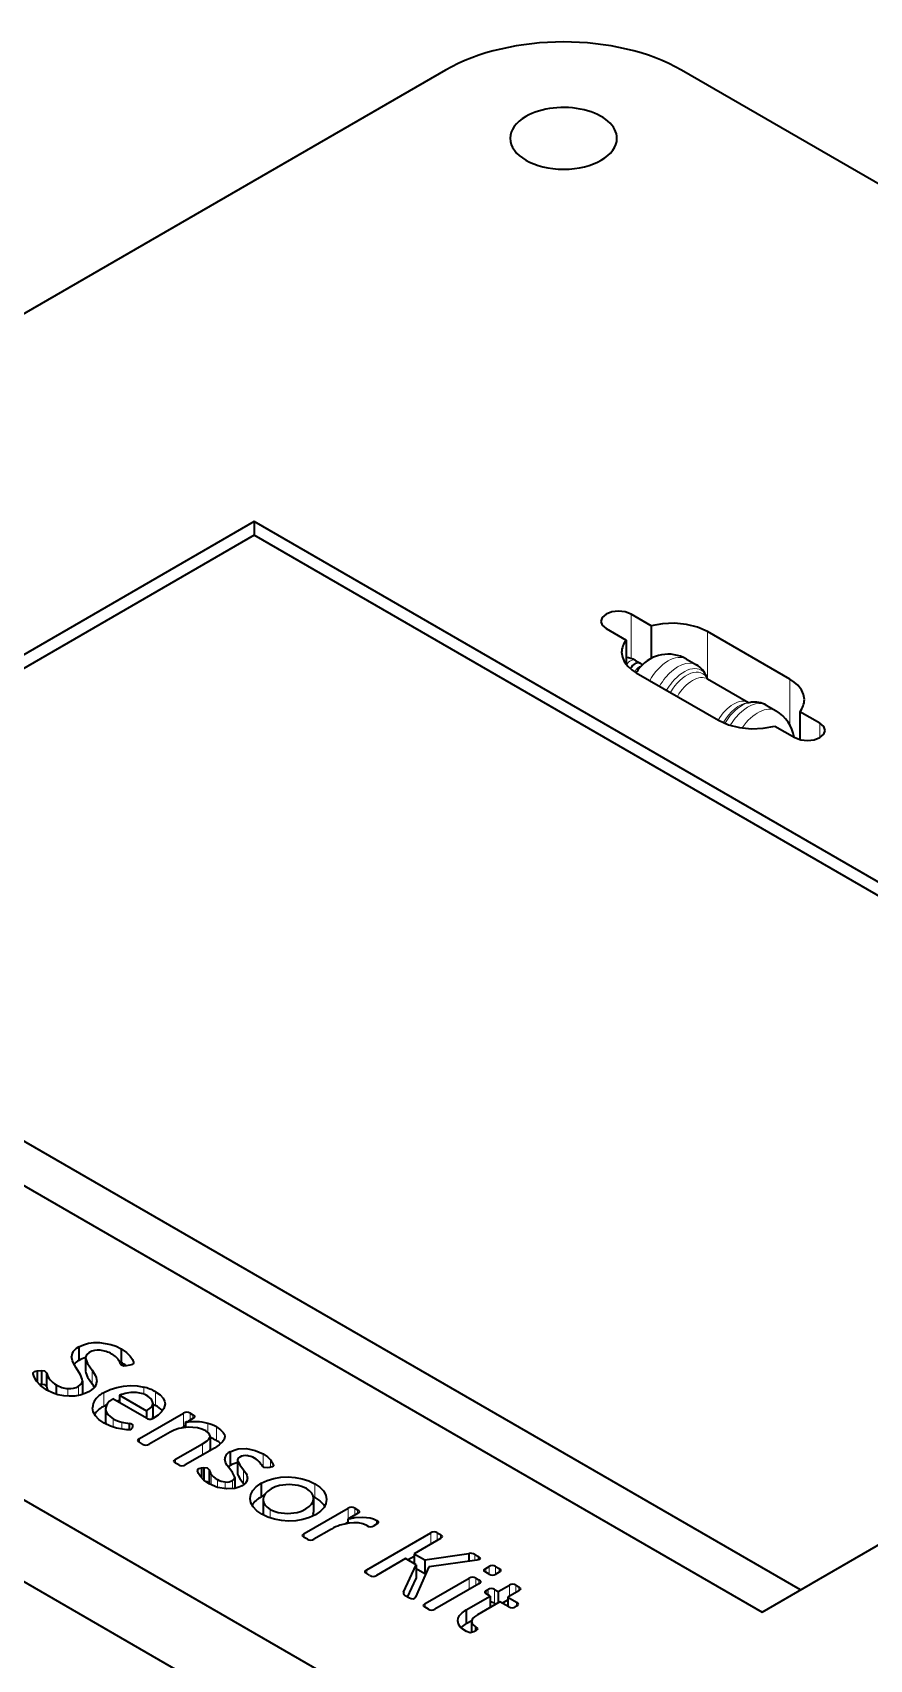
# Model space of a CAD drawing. Extents: x 428 to 891, y 189 to 670.
# Drawn here: x 742.02 to 767.1, y 621.24 to 669.97 of the extents above; entities that cross this region are included whole.
import ezdxf

# ---------------------------------------------------------------- set-up
doc = ezdxf.new("R2010")
doc.units = 0

msp = doc.modelspace()

# ---------------------------------------------------------------- linework, layer by layer
at = {"color": 7, "lineweight": 35}
for p, q in [((754.399, 668.839), (714.533, 645.822)), ((807.97, 641.993), (761.47, 668.839)), ((748.666, 655.318), (729.492, 644.248)), ((784.561, 634.594), (748.666, 655.318)), ((748.666, 654.91), (729.492, 643.84)), ((784.208, 634.39), (748.666, 654.91)), ((765.033, 623.32), (729.492, 643.84)), ((727.991, 643.383), (763.887, 622.658)), ((714.533, 641.74), (761.032, 614.893)), ((714.533, 639.29), (761.032, 612.444)), ((714.533, 639.29), (761.032, 612.444)), ((765.388, 623.524), (784.561, 634.594))]:
    msp.add_line(p, q, dxfattribs=at)
at = {"color": 7, "lineweight": 35, "ltscale": 0.010207}
for p, q in [((748.666, 655.318), (748.666, 654.91)), ((744.678, 630.542), (744.678, 630.134)), ((742.286, 629.894), (742.286, 629.486)), ((742.438, 629.827), (742.438, 629.418)), ((743.52, 629.579), (743.52, 629.171)), ((744.213, 628.746), (744.213, 628.338)), ((745.631, 628.915), (745.631, 628.506)), ((747.342, 627.925), (747.342, 627.517)), ((748.166, 627.214), (748.166, 626.805)), ((747.312, 626.916), (747.312, 626.508)), ((748.874, 626.515), (748.874, 626.107)), ((748.93, 626.026), (748.93, 625.618)), ((750.443, 626.058), (750.443, 625.649))]:
    msp.add_line(p, q, dxfattribs=at)
at = {"color": 7, "lineweight": 35, "ltscale": 0.017328}
for p, q in [((760.558, 652.198), (759.958, 652.545)), ((759.21, 652.113), (759.81, 651.766))]:
    msp.add_line(p, q, dxfattribs=at)
at = {"color": 7, "lineweight": 13, "ltscale": 0.033182}
msp.add_line((759.958, 652.545), (759.958, 651.217), dxfattribs=at)
at = {"color": 7, "lineweight": 35, "ltscale": 0.024425}
msp.add_line((760.558, 652.198), (760.558, 651.221), dxfattribs=at)
at = {"color": 7, "lineweight": 35, "ltscale": 0.071084}
msp.add_line((764.711, 650.601), (762.249, 652.023), dxfattribs=at)
at = {"color": 7, "lineweight": 13, "ltscale": 0.035524}
msp.add_line((762.249, 652.023), (762.249, 650.602), dxfattribs=at)
at = {"color": 7, "lineweight": 35, "ltscale": 0.01812}
msp.add_line((759.81, 651.766), (759.81, 651.041), dxfattribs=at)
at = {"color": 7, "lineweight": 35, "ltscale": 0.006207}
msp.add_line((760.087, 651.16), (760.302, 651.036), dxfattribs=at)
at = {"color": 7, "lineweight": 35, "ltscale": 0.002119}
msp.add_line((760.229, 651.078), (760.302, 651.036), dxfattribs=at)
at = {"color": 7, "lineweight": 35, "ltscale": 0.008566}
msp.add_line((761.619, 651.199), (761.915, 651.028), dxfattribs=at)
at = {"color": 7, "lineweight": 35, "ltscale": 0.071082}
msp.add_line((760.113, 650.79), (762.575, 649.368), dxfattribs=at)
at = {"color": 7, "lineweight": 35, "ltscale": 0.001755}
msp.add_line((762.251, 650.603), (762.225, 650.668), dxfattribs=at)
at = {"color": 7, "lineweight": 35, "ltscale": 0.000145632}
msp.add_line((762.25, 650.604), (762.245, 650.607), dxfattribs=at)
at = {"color": 7, "lineweight": 35, "ltscale": 0.035356}
msp.add_line((762.25, 650.604), (763.475, 649.897), dxfattribs=at)
at = {"color": 7, "lineweight": 13, "ltscale": 0.034039}
msp.add_line((764.711, 650.601), (764.711, 649.24), dxfattribs=at)
at = {"color": 7, "lineweight": 35, "ltscale": 0.002459}
msp.add_line((763.445, 649.894), (763.543, 649.907), dxfattribs=at)
at = {"color": 7, "lineweight": 35, "ltscale": 0.008565}
msp.add_line((764.009, 649.819), (764.306, 649.648), dxfattribs=at)
at = {"color": 7, "lineweight": 35, "ltscale": 0.017335}
for p, q in [((765.615, 649.279), (765.014, 649.625)), ((764.266, 649.193), (764.867, 648.847))]:
    msp.add_line(p, q, dxfattribs=at)
at = {"color": 7, "lineweight": 35, "ltscale": 0.020975}
msp.add_line((765.014, 649.625), (765.014, 648.786), dxfattribs=at)
at = {"color": 7, "lineweight": 13, "ltscale": 0.010802}
msp.add_line((765.615, 649.279), (765.615, 648.847), dxfattribs=at)
at = {"color": 7, "lineweight": 35, "ltscale": 0.010205}
for p, q in [((743.406, 630.599), (743.406, 630.191)), ((743.609, 630.287), (743.609, 629.879)), ((747.947, 627.459), (747.947, 627.051)), ((753.775, 624.222), (753.775, 623.814)), ((753.52, 624.075), (753.52, 623.667)), ((755.017, 622.72), (755.017, 622.312))]:
    msp.add_line(p, q, dxfattribs=at)
at = {"color": 7, "lineweight": 13, "ltscale": 0.004721}
msp.add_line((743.208, 630.399), (743.208, 630.21), dxfattribs=at)
at = {"color": 7, "lineweight": 13, "ltscale": 0.010207}
for p, q in [((743.609, 630.285), (743.609, 629.876)), ((743.808, 629.898), (743.808, 629.49)), ((743.52, 629.576), (743.52, 629.168)), ((744.16, 629.234), (744.16, 628.826)), ((745.711, 629.255), (745.711, 628.846)), ((746.545, 628.617), (746.545, 628.209)), ((747.533, 628.202), (747.533, 627.794)), ((748.168, 627.198), (748.168, 626.79)), ((748.346, 626.917), (748.346, 626.509)), ((750.479, 626.502), (750.479, 626.093)), ((755.87, 623.33), (755.87, 622.922))]:
    msp.add_line(p, q, dxfattribs=at)
at = {"color": 7, "lineweight": 35, "ltscale": 0.00149}
msp.add_line((744.626, 630.163), (744.678, 630.134), dxfattribs=at)
at = {"color": 7, "lineweight": 35, "ltscale": 0.000492698}
msp.add_line((745.046, 630.143), (745.049, 630.124), dxfattribs=at)
at = {"color": 7, "lineweight": 35, "ltscale": 0.000924683}
msp.add_line((745.046, 630.143), (745.046, 630.106), dxfattribs=at)
at = {"color": 7, "lineweight": 35, "ltscale": 0.000152657}
msp.add_line((742.038, 629.796), (742.037, 629.802), dxfattribs=at)
at = {"color": 7, "lineweight": 35, "ltscale": 0.003078}
msp.add_line((742.163, 629.882), (742.286, 629.894), dxfattribs=at)
at = {"color": 7, "lineweight": 35, "ltscale": 0.00847}
msp.add_line((742.163, 629.882), (742.163, 629.543), dxfattribs=at)
at = {"color": 7, "lineweight": 35, "ltscale": 0.002956}
msp.add_line((744.941, 630.048), (744.824, 630.029), dxfattribs=at)
at = {"color": 7, "lineweight": 35, "ltscale": 0.001651}
msp.add_line((742.22, 629.479), (742.286, 629.486), dxfattribs=at)
at = {"color": 7, "lineweight": 35, "ltscale": 0.006975}
msp.add_line((742.729, 629.462), (742.729, 629.183), dxfattribs=at)
at = {"color": 7, "lineweight": 13, "ltscale": 0.005797}
msp.add_line((743.082, 629.353), (743.082, 629.121), dxfattribs=at)
at = {"color": 7, "lineweight": 13, "ltscale": 0.00696}
msp.add_line((743.402, 629.422), (743.402, 629.144), dxfattribs=at)
at = {"color": 7, "lineweight": 35, "ltscale": 0.023418}
msp.add_line((744.63, 629.149), (745.441, 628.681), dxfattribs=at)
at = {"color": 7, "lineweight": 35, "ltscale": 0.005528}
msp.add_line((744.63, 629.149), (744.63, 628.928), dxfattribs=at)
at = {"color": 7, "lineweight": 13, "ltscale": 0.005301}
msp.add_line((745.353, 629.396), (745.353, 629.183), dxfattribs=at)
at = {"color": 7, "lineweight": 35, "ltscale": 0.001155}
msp.add_line((743.88, 628.573), (743.906, 628.611), dxfattribs=at)
at = {"color": 7, "lineweight": 35, "ltscale": 0.002484}
msp.add_line((744.16, 628.826), (744.248, 628.872), dxfattribs=at)
at = {"color": 7, "lineweight": 35, "ltscale": 0.029213}
msp.add_line((745.438, 628.461), (744.426, 629.046), dxfattribs=at)
at = {"color": 7, "lineweight": 35, "ltscale": 0.00228}
msp.add_line((744.541, 628.979), (744.63, 629), dxfattribs=at)
at = {"color": 7, "lineweight": 35, "ltscale": 0.038017}
for p, q in [((745.228, 627.857), (746.545, 628.617)), ((755.397, 623.507), (754.08, 622.746))]:
    msp.add_line(p, q, dxfattribs=at)
at = {"color": 7, "lineweight": 35, "ltscale": 0.005527}
msp.add_line((745.441, 628.681), (745.441, 628.46), dxfattribs=at)
at = {"color": 7, "lineweight": 35, "ltscale": 0.000137363}
msp.add_line((745.631, 628.915), (745.631, 628.92), dxfattribs=at)
at = {"color": 7, "lineweight": 35, "ltscale": 0.002238}
msp.add_line((745.631, 628.888), (745.711, 628.846), dxfattribs=at)
at = {"color": 7, "lineweight": 35, "ltscale": 0.002419}
for p, q in [((746.743, 628.617), (746.827, 628.569)), ((751.679, 625.767), (751.763, 625.719)), ((752.332, 625.29), (752.248, 625.242))]:
    msp.add_line(p, q, dxfattribs=at)
at = {"color": 7, "lineweight": 13, "ltscale": 0.005267}
for p, q in [((746.743, 628.617), (746.743, 628.406)), ((751.679, 625.767), (751.679, 625.556))]:
    msp.add_line(p, q, dxfattribs=at)
at = {"color": 7, "lineweight": 13, "ltscale": 0.006325}
msp.add_line((744.438, 628.448), (744.438, 628.195), dxfattribs=at)
at = {"color": 7, "lineweight": 13, "ltscale": 0.005365}
msp.add_line((744.697, 628.345), (744.697, 628.13), dxfattribs=at)
at = {"color": 7, "lineweight": 35, "ltscale": 0.004927}
msp.add_line((744.92, 628.307), (744.92, 628.11), dxfattribs=at)
at = {"color": 7, "lineweight": 35, "ltscale": 0.001127}
msp.add_line((745.022, 628.211), (745.004, 628.169), dxfattribs=at)
at = {"color": 7, "lineweight": 35, "ltscale": 0.001656}
msp.add_line((746.488, 628.176), (746.545, 628.209), dxfattribs=at)
at = {"color": 7, "lineweight": 35, "ltscale": 0.000830309}
msp.add_line((746.626, 628.346), (746.596, 628.332), dxfattribs=at)
at = {"color": 7, "lineweight": 35, "ltscale": 0.000175635}
for p, q in [((746.596, 628.332), (746.602, 628.328)), ((753.903, 624.016), (753.897, 624.013))]:
    msp.add_line(p, q, dxfattribs=at)
at = {"color": 7, "lineweight": 35, "ltscale": 0.0035}
msp.add_line((746.596, 628.332), (746.596, 628.192), dxfattribs=at)
at = {"color": 7, "lineweight": 35, "ltscale": 0.003398}
msp.add_line((746.602, 628.328), (746.602, 628.193), dxfattribs=at)
at = {"color": 7, "lineweight": 35, "ltscale": 0.003889}
msp.add_line((746.827, 628.455), (746.692, 628.377), dxfattribs=at)
at = {"color": 7, "lineweight": 13, "ltscale": 0.002849}
for p, q in [((746.827, 628.569), (746.827, 628.455)), ((751.763, 625.719), (751.763, 625.605)), ((754.247, 624.976), (754.247, 624.862)), ((755.604, 623.964), (755.604, 623.851)), ((755.397, 623.621), (755.397, 623.507)), ((755.634, 623.308), (755.634, 623.194)), ((756.595, 623.41), (756.595, 623.296))]:
    msp.add_line(p, q, dxfattribs=at)
at = {"color": 7, "lineweight": 13, "ltscale": 0.006763}
msp.add_line((747.274, 628.309), (747.274, 628.038), dxfattribs=at)
at = {"color": 7, "lineweight": 13, "ltscale": 0.002855}
for p, q in [((745.228, 627.857), (745.228, 627.742)), ((746.309, 627.233), (746.309, 627.119)), ((750.165, 625.007), (750.165, 624.893)), ((752.038, 623.925), (752.038, 623.811)), ((756.002, 623.963), (756.002, 623.849)), ((753.79, 622.914), (753.79, 622.8)), ((756.525, 622.952), (756.525, 622.838))]:
    msp.add_line(p, q, dxfattribs=at)
at = {"color": 7, "lineweight": 35, "ltscale": 0.00268}
for p, q in [((745.321, 627.689), (745.228, 627.742)), ((746.402, 627.065), (746.309, 627.119)), ((750.257, 624.839), (750.165, 624.893)), ((755.304, 623.674), (755.397, 623.621)), ((753.883, 622.746), (753.79, 622.8))]:
    msp.add_line(p, q, dxfattribs=at)
at = {"color": 7, "lineweight": 35, "ltscale": 0.018059}
msp.add_line((746.144, 628.05), (745.519, 627.689), dxfattribs=at)
at = {"color": 7, "lineweight": 35, "ltscale": 0.023242}
msp.add_line((746.309, 627.233), (747.114, 627.698), dxfattribs=at)
at = {"color": 7, "lineweight": 13, "ltscale": 0.008383}
for p, q in [((747.114, 627.698), (747.114, 627.362)), ((755.107, 623.674), (755.107, 623.339))]:
    msp.add_line(p, q, dxfattribs=at)
at = {"color": 7, "lineweight": 35, "ltscale": 0.025141}
for p, q in [((747.47, 627.568), (746.599, 627.065)), ((753.203, 624.258), (752.332, 623.756))]:
    msp.add_line(p, q, dxfattribs=at)
at = {"color": 7, "lineweight": 35, "ltscale": 0.000619834}
msp.add_line((747.339, 627.492), (747.342, 627.517), dxfattribs=at)
at = {"color": 7, "lineweight": 13, "ltscale": 0.003336}
msp.add_line((747.795, 627.304), (747.795, 627.171), dxfattribs=at)
at = {"color": 7, "lineweight": 35, "ltscale": 0.000392338}
for p, q in [((748.166, 627.214), (748.168, 627.198)), ((748.166, 626.805), (748.168, 626.79))]:
    msp.add_line(p, q, dxfattribs=at)
at = {"color": 7, "lineweight": 13, "ltscale": 0.009834}
msp.add_line((748.931, 627.395), (748.931, 627.002), dxfattribs=at)
at = {"color": 7, "lineweight": 13, "ltscale": 0.00565}
msp.add_line((749.151, 627.22), (749.151, 626.994), dxfattribs=at)
at = {"color": 7, "lineweight": 35, "ltscale": 0.001804}
msp.add_line((747.081, 626.977), (747.153, 626.984), dxfattribs=at)
at = {"color": 7, "lineweight": 35, "ltscale": 0.00742}
msp.add_line((747.081, 626.977), (747.081, 626.68), dxfattribs=at)
at = {"color": 7, "lineweight": 35, "ltscale": 0.009373}
msp.add_line((747.153, 626.984), (747.153, 626.609), dxfattribs=at)
at = {"color": 7, "lineweight": 13, "ltscale": 0.008141}
msp.add_line((747.378, 626.789), (747.378, 626.463), dxfattribs=at)
at = {"color": 7, "lineweight": 35, "ltscale": 0.000437441}
msp.add_line((748.082, 626.684), (748.08, 626.701), dxfattribs=at)
at = {"color": 7, "lineweight": 35, "ltscale": 0.008096}
msp.add_line((748.082, 626.684), (748.082, 626.36), dxfattribs=at)
at = {"color": 7, "lineweight": 35, "ltscale": 0.001816}
msp.add_line((749.135, 626.991), (749.063, 626.98), dxfattribs=at)
at = {"color": 7, "lineweight": 35, "ltscale": 0.001355}
msp.add_line((749.234, 627.086), (749.234, 627.031), dxfattribs=at)
at = {"color": 7, "lineweight": 35, "ltscale": 0.000339737}
msp.add_line((747.312, 626.508), (747.317, 626.495), dxfattribs=at)
at = {"color": 7, "lineweight": 13, "ltscale": 0.006015}
msp.add_line((747.56, 626.631), (747.56, 626.391), dxfattribs=at)
at = {"color": 7, "lineweight": 13, "ltscale": 0.005234}
msp.add_line((747.798, 626.554), (747.798, 626.345), dxfattribs=at)
at = {"color": 7, "lineweight": 13, "ltscale": 0.006224}
msp.add_line((748.018, 626.598), (748.018, 626.349), dxfattribs=at)
at = {"color": 7, "lineweight": 35, "ltscale": 0.000824384}
msp.add_line((748.346, 626.509), (748.366, 626.483), dxfattribs=at)
at = {"color": 7, "lineweight": 13, "ltscale": 0.006435}
msp.add_line((749.144, 625.731), (749.144, 625.473), dxfattribs=at)
at = {"color": 7, "lineweight": 35, "ltscale": 0.038018}
msp.add_line((750.165, 625.007), (751.482, 625.767), dxfattribs=at)
at = {"color": 7, "lineweight": 35, "ltscale": 0.001244}
msp.add_line((750.435, 626.117), (750.479, 626.093), dxfattribs=at)
at = {"color": 7, "lineweight": 13, "ltscale": 0.007881}
msp.add_line((751.482, 625.767), (751.482, 625.452), dxfattribs=at)
at = {"color": 7, "lineweight": 35, "ltscale": 0.002537}
msp.add_line((751.379, 625.3), (751.467, 625.35), dxfattribs=at)
at = {"color": 7, "lineweight": 35, "ltscale": 0.000174311}
msp.add_line((751.467, 625.444), (751.473, 625.441), dxfattribs=at)
at = {"color": 7, "lineweight": 35, "ltscale": 0.003177}
msp.add_line((751.467, 625.444), (751.467, 625.317), dxfattribs=at)
at = {"color": 7, "lineweight": 35, "ltscale": 0.003065}
msp.add_line((751.473, 625.441), (751.473, 625.318), dxfattribs=at)
at = {"color": 7, "lineweight": 35, "ltscale": 0.005008}
msp.add_line((751.763, 625.605), (751.589, 625.505), dxfattribs=at)
at = {"color": 7, "lineweight": 35, "ltscale": 0.002765}
msp.add_line((752.335, 625.402), (752.335, 625.292), dxfattribs=at)
at = {"color": 7, "lineweight": 35, "ltscale": 0.015204}
msp.add_line((750.982, 625.143), (750.455, 624.839), dxfattribs=at)
at = {"color": 7, "lineweight": 35, "ltscale": 0.055302}
msp.add_line((752.038, 623.925), (753.954, 625.031), dxfattribs=at)
at = {"color": 7, "lineweight": 35, "ltscale": 0.022812}
msp.add_line((754.247, 624.862), (753.457, 624.405), dxfattribs=at)
at = {"color": 7, "lineweight": 13, "ltscale": 0.008467}
msp.add_line((753.954, 625.031), (753.954, 624.692), dxfattribs=at)
at = {"color": 7, "lineweight": 35, "ltscale": 0.00277}
msp.add_line((754.151, 625.031), (754.247, 624.976), dxfattribs=at)
at = {"color": 7, "lineweight": 13, "ltscale": 0.00562}
msp.add_line((754.151, 625.031), (754.151, 624.806), dxfattribs=at)
at = {"color": 7, "lineweight": 35, "ltscale": 0.009164}
msp.add_line((753.52, 624.075), (753.203, 624.258), dxfattribs=at)
at = {"color": 7, "lineweight": 35, "ltscale": 0.00561}
msp.add_line((753.263, 624.224), (753.457, 624.336), dxfattribs=at)
at = {"color": 7, "lineweight": 35, "ltscale": 0.009163}
msp.add_line((753.457, 624.405), (753.775, 624.222), dxfattribs=at)
at = {"color": 7, "lineweight": 35, "ltscale": 0.007349}
msp.add_line((753.457, 624.405), (753.457, 624.111), dxfattribs=at)
at = {"color": 7, "lineweight": 35, "ltscale": 0.033265}
msp.add_line((753.775, 624.222), (755.091, 624.412), dxfattribs=at)
at = {"color": 7, "lineweight": 35, "ltscale": 0.005876}
msp.add_line((755.091, 624.412), (755.091, 624.177), dxfattribs=at)
at = {"color": 7, "lineweight": 35, "ltscale": 0.003199}
msp.add_line((755.274, 624.383), (755.385, 624.319), dxfattribs=at)
at = {"color": 7, "lineweight": 13, "ltscale": 0.004524}
msp.add_line((755.274, 624.383), (755.274, 624.202), dxfattribs=at)
at = {"color": 7, "lineweight": 35, "ltscale": 0.002432}
msp.add_line((755.385, 624.319), (755.385, 624.222), dxfattribs=at)
at = {"color": 7, "lineweight": 35, "ltscale": 0.002771}
msp.add_line((752.134, 623.755), (752.038, 623.811), dxfattribs=at)
at = {"color": 7, "lineweight": 35, "ltscale": 0.02262}
msp.add_line((753.143, 623.253), (753.52, 624.075), dxfattribs=at)
at = {"color": 7, "lineweight": 35, "ltscale": 0.02484}
msp.add_line((753.897, 624.013), (753.496, 623.104), dxfattribs=at)
at = {"color": 7, "lineweight": 35, "ltscale": 0.007348}
msp.add_line((753.52, 623.961), (753.775, 623.814), dxfattribs=at)
at = {"color": 7, "lineweight": 35, "ltscale": 0.000935674}
msp.add_line((753.775, 623.814), (753.812, 623.819), dxfattribs=at)
at = {"color": 7, "lineweight": 35, "ltscale": 0.036098}
msp.add_line((755.334, 624.21), (753.903, 624.016), dxfattribs=at)
at = {"color": 7, "lineweight": 35, "ltscale": 0.002854}
for p, q in [((755.604, 623.964), (755.702, 624.022)), ((756.002, 623.849), (755.903, 623.792))]:
    msp.add_line(p, q, dxfattribs=at)
at = {"color": 7, "lineweight": 35, "ltscale": 0.002939}
for p, q in [((755.705, 623.792), (755.604, 623.851)), ((755.9, 624.022), (756.002, 623.963))]:
    msp.add_line(p, q, dxfattribs=at)
at = {"color": 7, "lineweight": 13, "ltscale": 0.005702}
msp.add_line((755.702, 624.022), (755.702, 623.793), dxfattribs=at)
at = {"color": 7, "lineweight": 13, "ltscale": 0.005794}
msp.add_line((755.9, 624.022), (755.9, 623.79), dxfattribs=at)
at = {"color": 7, "lineweight": 35, "ltscale": 0.001601}
msp.add_line((753.143, 623.253), (753.143, 623.189), dxfattribs=at)
at = {"color": 7, "lineweight": 35, "ltscale": 0.015475}
msp.add_line((753.262, 623.104), (753.52, 623.667), dxfattribs=at)
at = {"color": 7, "lineweight": 35, "ltscale": 0.038016}
msp.add_line((753.79, 622.914), (755.107, 623.674), dxfattribs=at)
at = {"color": 7, "lineweight": 13, "ltscale": 0.005528}
msp.add_line((755.304, 623.674), (755.304, 623.453), dxfattribs=at)
at = {"color": 7, "lineweight": 35, "ltscale": 0.001125}
for p, q in [((755.634, 623.308), (755.672, 623.33)), ((756.526, 622.838), (756.487, 622.815))]:
    msp.add_line(p, q, dxfattribs=at)
at = {"color": 7, "lineweight": 13, "ltscale": 0.003973}
msp.add_line((755.672, 623.33), (755.672, 623.171), dxfattribs=at)
at = {"color": 7, "lineweight": 35, "ltscale": 0.003115}
msp.add_line((755.87, 623.33), (755.978, 623.268), dxfattribs=at)
at = {"color": 7, "lineweight": 35, "ltscale": 0.009592}
for p, q in [((755.978, 623.268), (756.31, 623.46)), ((756.594, 623.296), (756.262, 623.104))]:
    msp.add_line(p, q, dxfattribs=at)
at = {"color": 7, "lineweight": 35, "ltscale": 0.008208}
msp.add_line((755.978, 623.268), (755.978, 622.94), dxfattribs=at)
at = {"color": 7, "lineweight": 13, "ltscale": 0.008206}
msp.add_line((756.31, 623.46), (756.31, 623.132), dxfattribs=at)
at = {"color": 7, "lineweight": 35, "ltscale": 0.00251}
msp.add_line((756.508, 623.46), (756.595, 623.41), dxfattribs=at)
at = {"color": 7, "lineweight": 13, "ltscale": 0.005359}
msp.add_line((756.508, 623.46), (756.508, 623.246), dxfattribs=at)
at = {"color": 7, "lineweight": 35, "ltscale": 0.04179}
msp.add_line((763.887, 622.658), (765.335, 623.494), dxfattribs=at)
at = {"color": 7, "lineweight": 35, "ltscale": 0.001515}
msp.add_line((765.335, 623.494), (765.387, 623.524), dxfattribs=at)
at = {"color": 7, "lineweight": 35, "ltscale": 0.003544}
msp.add_line((753.313, 623.075), (753.191, 623.146), dxfattribs=at)
at = {"color": 7, "lineweight": 35, "ltscale": 0.020745}
msp.add_line((755.017, 622.72), (755.735, 623.135), dxfattribs=at)
at = {"color": 7, "lineweight": 35, "ltscale": 0.019443}
msp.add_line((756.026, 622.967), (755.352, 622.579), dxfattribs=at)
at = {"color": 7, "lineweight": 35, "ltscale": 0.003024}
msp.add_line((755.735, 623.135), (755.631, 623.196), dxfattribs=at)
at = {"color": 7, "lineweight": 35, "ltscale": 0.008382}
msp.add_line((755.735, 623.135), (755.735, 622.8), dxfattribs=at)
at = {"color": 7, "lineweight": 35, "ltscale": 0.001116}
msp.add_line((755.87, 622.922), (755.908, 622.9), dxfattribs=at)
at = {"color": 7, "lineweight": 35, "ltscale": 0.007693}
msp.add_line((756.292, 622.814), (756.026, 622.967), dxfattribs=at)
at = {"color": 7, "lineweight": 35, "ltscale": 0.004822}
msp.add_line((756.095, 622.927), (756.262, 623.024), dxfattribs=at)
at = {"color": 7, "lineweight": 35, "ltscale": 0.007601}
msp.add_line((756.262, 623.104), (756.525, 622.952), dxfattribs=at)
at = {"color": 7, "lineweight": 35, "ltscale": 0.006822}
msp.add_line((756.262, 623.104), (756.262, 622.831), dxfattribs=at)
at = {"color": 7, "lineweight": 35, "ltscale": 0.004794}
msp.add_line((755.017, 622.312), (755.183, 622.408), dxfattribs=at)
at = {"color": 7, "lineweight": 35, "ltscale": 0.008461}
msp.add_line((755.179, 622.377), (755.179, 622.039), dxfattribs=at)
at = {"color": 7, "lineweight": 35, "ltscale": 0.001814}
msp.add_line((755.304, 622.098), (755.241, 622.062), dxfattribs=at)
at = {"color": 7, "lineweight": 35, "ltscale": 0.003023}
msp.add_line((755.298, 622.216), (755.298, 622.095), dxfattribs=at)
at = {"color": 7, "lineweight": 35}
for points in [[(759.21, 652.545), (759.094, 652.444), (759.055, 652.329)], [(759.958, 652.545), (759.783, 652.612), (759.584, 652.634), (759.385, 652.612), (759.21, 652.545)], [(759.055, 652.329), (759.094, 652.214), (759.21, 652.113)], [(762.249, 652.023), (761.951, 652.157), (761.617, 652.241), (761.262, 652.276), (760.904, 652.261), (760.558, 652.198)], [(759.674, 651.403), (759.696, 651.255), (759.761, 651.112), (759.869, 650.975), (759.979, 650.879), (760.113, 650.79)], [(765.15, 649.989), (765.129, 650.136), (765.064, 650.28), (764.956, 650.417), (764.846, 650.513), (764.711, 650.601)], [(762.575, 649.368), (762.874, 649.235), (763.208, 649.151), (763.562, 649.116), (763.921, 649.13), (764.266, 649.193)], [(765.77, 649.063), (765.731, 649.178), (765.615, 649.279)], [(764.867, 648.847), (765.042, 648.779), (765.241, 648.757), (765.44, 648.78), (765.615, 648.847)], [(765.615, 648.847), (765.731, 648.948), (765.77, 649.063)], [(743.406, 630.599), (743.547, 630.666), (743.701, 630.709), (743.862, 630.731), (744.03, 630.731), (744.366, 630.674), (744.528, 630.617), (744.678, 630.542)], [(743.332, 629.969), (743.246, 630.113), (743.215, 630.185), (743.193, 630.308)], [(743.72, 630.435), (743.635, 630.365), (743.609, 630.285)], [(743.609, 630.285), (743.617, 630.227), (743.67, 630.102), (743.808, 629.898)], [(744.585, 630.228), (744.511, 630.308), (744.396, 630.387)], [(744.824, 630.029), (744.759, 630.025), (744.692, 630.05), (744.663, 630.091)], [(744.678, 630.542), (744.838, 630.431), (744.95, 630.319), (745.017, 630.22), (745.046, 630.143)], [(745.049, 630.124), (745.037, 630.091), (745.016, 630.073), (744.941, 630.048)], [(742.037, 629.802), (742.047, 629.837), (742.083, 629.865), (742.163, 629.882)], [(742.454, 629.303), (742.262, 629.44), (742.138, 629.577), (742.068, 629.701), (742.038, 629.796)], [(742.286, 629.894), (742.385, 629.882), (742.438, 629.827)], [(743.52, 629.576), (743.513, 629.635), (743.464, 629.762), (743.332, 629.969)], [(743.609, 629.876), (743.617, 629.819), (743.67, 629.694), (743.808, 629.49)], [(743.808, 629.898), (743.897, 629.755), (743.926, 629.683), (743.947, 629.565)], [(742.286, 629.486), (742.385, 629.473), (742.438, 629.418)], [(743.726, 629.263), (743.593, 629.2), (743.446, 629.154), (743.289, 629.127), (743.124, 629.12), (742.955, 629.133), (742.784, 629.167), (742.616, 629.223), (742.454, 629.303)], [(743.402, 629.422), (743.49, 629.495), (743.52, 629.576)], [(744.16, 629.234), (744.346, 629.324), (744.545, 629.388), (744.749, 629.427), (744.953, 629.441), (745.155, 629.431), (745.353, 629.396)], [(745.631, 628.92), (745.59, 629.032), (745.477, 629.127)], [(745.711, 629.255), (745.844, 629.162), (745.935, 629.063), (745.978, 628.977), (745.992, 628.891)], [(744.169, 628.313), (744.013, 628.421), (743.904, 628.536), (743.84, 628.657), (743.819, 628.779)], [(744.426, 629.046), (744.326, 628.969), (744.259, 628.89), (744.224, 628.818), (744.213, 628.746)], [(744.213, 628.746), (744.233, 628.652), (744.278, 628.578), (744.347, 628.51), (744.438, 628.448)], [(745.441, 628.681), (745.584, 628.798), (745.619, 628.856), (745.631, 628.915)], [(745.992, 628.891), (745.958, 628.755), (745.889, 628.654), (745.783, 628.555), (745.642, 628.461)], [(744.842, 628.111), (744.538, 628.165), (744.354, 628.225), (744.169, 628.313)], [(745.004, 628.169), (744.982, 628.138), (744.947, 628.117), (744.842, 628.111)], [(747.21, 628.081), (747.093, 628.136), (746.963, 628.174), (746.685, 628.198), (746.402, 628.156), (746.267, 628.11), (746.144, 628.05)], [(746.827, 628.569), (746.861, 628.543), (746.871, 628.531), (746.876, 628.512)], [(746.876, 628.512), (746.871, 628.493), (746.861, 628.48), (746.827, 628.455)], [(747.533, 628.202), (747.655, 628.12), (747.736, 628.039), (747.771, 627.976), (747.783, 627.912)], [(745.179, 627.8), (745.184, 627.819), (745.194, 627.831), (745.228, 627.857)], [(745.228, 627.742), (745.194, 627.768), (745.184, 627.781), (745.179, 627.8)], [(747.114, 627.698), (747.253, 627.79), (747.302, 627.836), (747.333, 627.883), (747.342, 627.925)], [(747.342, 627.925), (747.327, 627.979), (747.284, 628.03), (747.21, 628.081)], [(747.783, 627.912), (747.762, 627.826), (747.719, 627.76), (747.617, 627.665), (747.47, 627.568)], [(746.26, 627.176), (746.265, 627.195), (746.275, 627.207), (746.309, 627.233)], [(746.309, 627.119), (746.275, 627.144), (746.265, 627.157), (746.26, 627.176)], [(747.902, 626.982), (747.844, 627.061), (747.804, 627.142), (747.786, 627.239)], [(747.947, 627.459), (748.059, 627.511), (748.18, 627.544), (748.435, 627.554), (748.692, 627.5), (748.931, 627.395)], [(748.231, 627.302), (748.186, 627.266), (748.166, 627.214)], [(748.168, 627.198), (748.18, 627.157), (748.231, 627.067), (748.346, 626.917)], [(748.931, 627.395), (749.066, 627.305), (749.151, 627.22)], [(746.963, 626.908), (746.966, 626.922), (746.986, 626.946), (747.01, 626.959), (747.081, 626.977)], [(747.312, 626.498), (747.153, 626.609), (747.053, 626.715), (746.995, 626.811), (746.968, 626.887)], [(747.153, 626.984), (747.256, 626.972), (747.312, 626.916)], [(748.08, 626.701), (748.017, 626.833), (747.902, 626.982)], [(748.168, 626.79), (748.18, 626.748), (748.231, 626.658), (748.346, 626.509)], [(748.346, 626.917), (748.419, 626.812), (748.445, 626.758), (748.465, 626.66)], [(748.874, 626.515), (749.055, 626.601), (749.255, 626.661), (749.465, 626.695), (749.68, 626.706), (749.893, 626.691), (750.102, 626.652), (750.299, 626.588), (750.479, 626.502)], [(749.063, 626.98), (748.964, 626.985), (748.899, 627.037)], [(749.243, 627.057), (749.239, 627.04), (749.228, 627.025), (749.206, 627.011), (749.135, 626.991)], [(747.193, 626.577), (747.256, 626.564), (747.312, 626.508)], [(748.303, 626.441), (748.2, 626.393), (748.086, 626.361), (747.833, 626.343), (747.568, 626.388), (747.312, 626.498)], [(748.456, 626.597), (748.405, 626.517), (748.303, 626.441)], [(748.542, 626.059), (748.561, 626.178), (748.62, 626.294), (748.724, 626.41), (748.874, 626.515)], [(749.168, 626.346), (749.063, 626.273), (748.99, 626.195), (748.945, 626.113), (748.93, 626.026)], [(750.228, 626.357), (750.113, 626.411), (749.985, 626.45), (749.708, 626.48), (749.425, 626.446), (749.291, 626.405), (749.168, 626.346)], [(750.443, 626.058), (750.429, 626.138), (750.389, 626.216), (750.322, 626.29), (750.228, 626.357)], [(750.479, 626.502), (750.629, 626.398), (750.739, 626.284), (750.808, 626.163), (750.834, 626.026)], [(748.892, 625.586), (748.742, 625.69), (748.633, 625.804), (748.567, 625.925), (748.542, 626.059)], [(748.93, 626.026), (748.943, 625.947), (748.982, 625.871), (749.05, 625.797), (749.144, 625.731)], [(749.144, 625.731), (749.259, 625.677), (749.386, 625.638), (749.665, 625.606), (749.949, 625.641), (750.084, 625.684), (750.209, 625.744)], [(750.209, 625.744), (750.312, 625.816), (750.385, 625.892), (750.428, 625.973), (750.443, 626.058)], [(750.479, 626.093), (750.629, 625.99), (750.739, 625.876), (750.775, 625.822)], [(750.834, 626.026), (750.815, 625.908), (750.757, 625.793), (750.654, 625.678), (750.506, 625.573)], [(751.763, 625.719), (751.797, 625.693), (751.807, 625.681), (751.812, 625.662)], [(750.506, 625.573), (750.323, 625.487), (750.122, 625.427), (749.912, 625.392), (749.696, 625.383), (749.481, 625.397), (749.271, 625.436), (749.073, 625.499), (748.892, 625.586)], [(752.041, 625.247), (751.924, 625.299), (751.793, 625.326), (751.654, 625.334), (751.513, 625.324), (751.232, 625.256)], [(751.589, 625.505), (751.502, 625.461), (751.467, 625.444)], [(751.473, 625.441), (751.687, 625.486), (751.917, 625.5), (752.14, 625.475), (752.243, 625.446), (752.335, 625.402)], [(751.812, 625.662), (751.807, 625.643), (751.797, 625.63), (751.763, 625.605)], [(752.382, 625.348), (752.376, 625.329), (752.366, 625.316), (752.332, 625.29)], [(752.335, 625.402), (752.367, 625.378), (752.377, 625.366), (752.382, 625.348)], [(750.115, 624.95), (750.121, 624.969), (750.13, 624.981), (750.165, 625.007)], [(750.165, 624.893), (750.13, 624.918), (750.121, 624.931), (750.115, 624.95)], [(754.247, 624.976), (754.281, 624.95), (754.291, 624.938), (754.297, 624.919)], [(754.297, 624.919), (754.291, 624.9), (754.281, 624.887), (754.247, 624.862)], [(755.433, 624.265), (755.43, 624.253), (755.413, 624.235), (755.334, 624.21)], [(755.385, 624.319), (755.418, 624.295), (755.427, 624.283), (755.433, 624.265)], [(751.989, 623.868), (751.994, 623.887), (752.004, 623.9), (752.038, 623.925)], [(752.038, 623.811), (752.004, 623.836), (751.994, 623.849), (751.989, 623.868)], [(755.554, 623.908), (755.56, 623.927), (755.569, 623.939), (755.604, 623.964)], [(755.604, 623.851), (755.569, 623.876), (755.56, 623.889), (755.554, 623.908)], [(756.002, 623.963), (756.036, 623.937), (756.046, 623.925), (756.051, 623.906)], [(756.051, 623.906), (756.046, 623.887), (756.036, 623.874), (756.002, 623.849)], [(755.397, 623.621), (755.431, 623.595), (755.441, 623.583), (755.447, 623.564)], [(755.447, 623.564), (755.441, 623.545), (755.431, 623.532), (755.397, 623.507)], [(755.583, 623.25), (755.589, 623.269), (755.599, 623.282), (755.634, 623.308)], [(755.631, 623.196), (755.598, 623.22), (755.589, 623.232), (755.583, 623.25)], [(756.644, 623.353), (756.638, 623.334), (756.629, 623.321), (756.594, 623.296)], [(756.595, 623.41), (756.629, 623.384), (756.638, 623.372), (756.644, 623.353)], [(753.496, 623.104), (753.469, 623.066), (753.426, 623.048), (753.372, 623.051), (753.313, 623.075)], [(753.74, 622.857), (753.746, 622.876), (753.755, 622.888), (753.79, 622.914)], [(753.79, 622.8), (753.755, 622.825), (753.746, 622.838), (753.74, 622.857)], [(756.525, 622.952), (756.56, 622.926), (756.569, 622.914), (756.575, 622.895)], [(756.575, 622.895), (756.569, 622.876), (756.56, 622.863), (756.526, 622.838)], [(754.763, 622.399), (754.776, 622.474), (754.815, 622.55), (754.895, 622.636), (755.017, 622.72)], [(755.023, 622.074), (754.92, 622.143), (754.84, 622.217), (754.787, 622.297), (754.763, 622.399)], [(755.352, 622.579), (755.263, 622.518), (755.209, 622.461), (755.179, 622.377)], [(755.179, 622.377), (755.195, 622.316), (755.223, 622.278), (755.298, 622.216)], [(755.241, 622.062), (755.137, 622.036), (755.023, 622.074)], [(755.298, 622.216), (755.347, 622.171), (755.354, 622.151)], [(755.354, 622.151), (755.348, 622.134), (755.338, 622.122), (755.304, 622.098)]]:
    msp.add_lwpolyline(points, dxfattribs=at)
for centre, radius, start, end in [((760.261, 651.388), 0.587, 140.0509, 178.598), ((759.765, 650.623), 0.626, 59.0443, 85.9854), ((761.069, 650.247), 1.1, 60.001, 140.3854), ((761.547, 650.399), 0.729, 21.6332, 59.6145), ((761.069, 650.246), 1.1, 140.3861, 150.3417), ((763.649, 649.185), 0.729, 60.3987, 98.3534), ((763.755, 648.695), 1.1, 8.6627, 59.9858), ((764.564, 650.003), 0.588, 320.0514, 358.5986), ((743.482, 630.309), 0.289, 161.8916, 180.1584), ((743.683, 629.679), 0.582, 118.4273, 136.2615), ((743.865, 629.397), 0.918, 106.235, 120.0487), ((743.978, 629.96), 0.541, 82.9073, 118.5191), ((743.972, 629.659), 0.842, 59.7326, 85.0336), ((743.826, 629.703), 0.922, 24.9065, 34.6822), ((744.153, 629.211), 1.062, 50.4461, 60.3618), ((743.002, 629.981), 0.585, 195.284, 242.2212), ((742.942, 629.543), 0.518, 193.8951, 210.451), ((743.133, 630.141), 0.789, 239.2573, 266.3285), ((743.131, 629.914), 0.562, 265.0552, 298.931), ((742.933, 628.845), 1.087, 29.5675, 36.4152), ((744.55, 628.508), 0.824, 118.2619, 141.569), ((743.643, 629.564), 0.304, 341.5411, 0.1349), ((745.047, 628.156), 1.077, 88.1645, 112.7918), ((745.071, 628.389), 0.842, 61.1736, 89.2742), ((745.044, 628.085), 1.346, 60.3277, 76.7437), ((744.22, 628.769), 0.401, 141.4329, 178.6463), ((744.55, 628.1), 0.824, 118.2619, 141.569), ((745.367, 628.207), 0.726, 41.1117, 61.7188), ((746.644, 628.461), 0.184, 57.5579, 122.4421), ((744.445, 628.338), 0.232, 180.0306, 193.1847), ((744.906, 629.247), 0.926, 239.6509, 256.9509), ((745.078, 629.922), 1.622, 256.4237, 264.4136), ((744.966, 628.241), 0.0636, 331.8848, 358.081), ((745.534, 628.633), 0.197, 240.8582, 272.2091), ((745.545, 628.64), 0.203, 269.043, 298.5089), ((745.478, 628.507), 0.153, 338.4906, 359.6682), ((746.658, 628.017), 0.222, 106.0937, 120.4395), ((746.894, 626.877), 1.481, 75.113, 101.3565), ((746.458, 628.786), 0.471, 290.9375, 299.7666), ((747.022, 627.328), 1.012, 59.6939, 75.5754), ((745.42, 627.844), 0.184, 237.6269, 302.4698), ((747.011, 626.895), 1.039, 59.8304, 71.4186), ((747.078, 626.985), 0.928, 50.8178, 60.636), ((748.019, 627.24), 0.233, 163.9063, 180.1018), ((748.398, 627.005), 0.34, 81.5204, 119.3616), ((748.376, 626.749), 0.597, 59.7437, 83.0609), ((748.438, 626.805), 0.518, 40.6103, 62.5972), ((748.562, 626.761), 0.746, 25.7843, 37.8765), ((746.5, 627.221), 0.184, 237.6269, 302.4698), ((747.015, 626.909), 0.0521, 181.1469, 204.5709), ((748.078, 627.233), 0.829, 202.4596, 212.3963), ((748.231, 626.55), 0.576, 119.6004, 127.4077), ((748.301, 626.435), 0.711, 100.9147, 119.9002), ((748.25, 626.66), 0.215, 342.8986, 0.0472), ((748.314, 626.731), 0.66, 27.6178, 38.4257), ((749.185, 627.054), 0.0577, 2.3747, 32.965), ((747.853, 627.126), 0.575, 239.466, 264.5966), ((747.842, 626.915), 0.363, 263.1377, 299.127), ((749.209, 625.464), 0.724, 117.4564, 147.3027), ((749.428, 625.164), 1.094, 115.1455, 120.3806), ((751.58, 625.612), 0.184, 57.5579, 122.4421), ((749.172, 625.618), 0.243, 180.032, 193.5497), ((750.18, 625.652), 0.263, 331.0319, 359.4473), ((751.726, 623.828), 1.511, 109.0967, 119.519), ((752.15, 625.406), 0.192, 235.6369, 300.7567), ((750.356, 624.995), 0.184, 237.6269, 302.4698), ((754.053, 624.876), 0.184, 57.5991, 122.4009), ((755.144, 624.152), 0.265, 60.6069, 101.4418), ((752.233, 623.911), 0.184, 237.6269, 302.4698), ((755.801, 623.866), 0.184, 57.5991, 122.4009), ((755.804, 623.947), 0.184, 237.5302, 302.3731), ((753.211, 623.218), 0.0763, 152.6023, 178.6891), ((755.206, 623.519), 0.184, 57.5579, 122.4421), ((755.771, 623.175), 0.184, 57.5991, 122.4009), ((756.409, 623.304), 0.184, 57.6269, 122.4698), ((755.771, 622.765), 0.186, 57.752, 100.9178), ((756.388, 622.968), 0.181, 238.1976, 302.9826), ((753.981, 622.902), 0.184, 237.6269, 302.4698), ((755.352, 621.695), 0.702, 118.4998, 134.4642)]:
    msp.add_arc(centre, radius, start, end, dxfattribs=at)
for centre, major_axis, ratio, start_param, end_param in [((757.935, 666.798), (5, 0), 0.57735, 0.785398, 2.356194), ((757.935, 666.798), (1.6, 0), 0.57735, 6.283185, 8.63938), ((757.935, 666.798), (1.6, 0), 0.57735, 2.356194, 3.141593), ((757.935, 666.798), (1.6, 0), 0.57735, 3.141593, 6.283185), ((760.079, 650.818), (-0.15, -0.26), 0.57735, 3.141593, 4.675854), ((826.796, 622.067), (83.597, -8.291), 0.047112, 3.075802, 3.131167), ((665.111, 634.92), (78.829, -5.406), 0.047442, 6.212582, 6.270879), ((732.013, 624.633), (13.015, 3.617), 0.054717, 6.267979, 6.397606), ((762.143, 626.438), (14.353, -0.838), 0.094149, 2.99925, 3.120235), ((770.495, 627.079), (23.143, 0.205), 0.07925, 3.188305, 3.275293), ((726.199, 631.031), (21.881, -4.361), 0.056629, 6.218384, 6.294483), ((793.511, 629.562), (40.376, 6.352), 0.037857, 3.135634, 3.188407)]:
    msp.add_ellipse(centre, major_axis=major_axis, ratio=ratio, start_param=start_param, end_param=end_param, dxfattribs=at)
at = {"color": 7, "lineweight": 13}
for centre, major_axis, start_param, end_param in [((759.937, 650.9), (-0.15, -0.26), 3.141593, 4.528956), ((761.069, 650.247), (-0.55, -0.953), 3.141622, 4.71905), ((761.365, 650.075), (0.55, 0.953), 0.000029, 1.285398), ((760.22, 650.737), (-0.15, -0.26), 3.686737, 4.73331), ((761.365, 650.075), (-0.55, -0.953), 4.426991, 4.71905), ((761.623, 649.927), (-0.484, -0.837), 2.768228, 4.719963), ((761.542, 649.973), (0.516, 0.895), 5.862605, 7.568583), ((761.8, 649.825), (-0.45, -0.779), 3.141622, 4.720526), ((761.542, 649.973), (-0.516, -0.895), 4.426991, 4.71948), ((763.025, 649.117), (-0.45, -0.779), 3.141622, 4.720526), ((763.201, 649.015), (-0.484, -0.837), 3.562174, 4.711192), ((763.282, 648.969), (0.516, 0.895), 0.420581, 1.285398), ((763.459, 648.867), (0.55, 0.953), 0.000029, 1.285398), ((763.756, 648.695), (-0.55, -0.953), 3.141622, 4.576758), ((763.282, 648.969), (-0.516, -0.895), 4.426991, 4.704869), ((763.459, 648.867), (-0.55, -0.953), 4.426991, 4.677934)]:
    msp.add_ellipse(centre, major_axis=major_axis, ratio=0.57735, start_param=start_param, end_param=end_param, dxfattribs=at)

doc.saveas('drawing.dxf')
